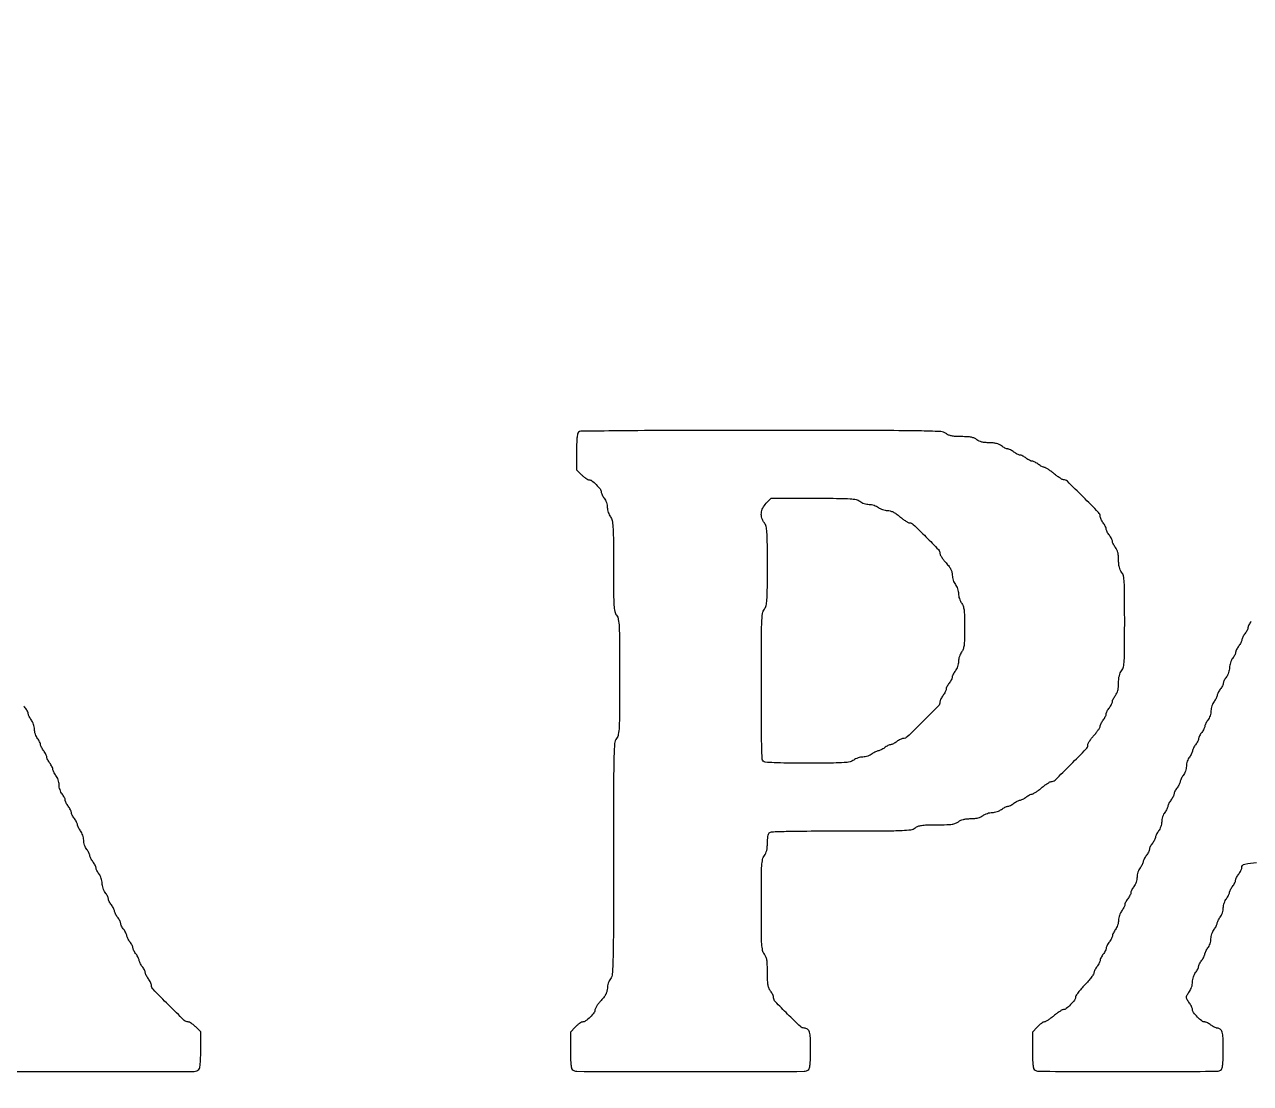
# Model space of a CAD drawing. Header units: millimetres. Extents: x 0 to 1000, y 0 to 588.
# Drawn here: x 208.9 to 347.3, y 0 to 119.5 of the extents above; entities that cross this region are included whole.
import ezdxf

# ---------------------------------------------------------------- set-up
doc = ezdxf.new("R2010")
doc.units = ezdxf.units.MM

msp = doc.modelspace()

# ---------------------------------------------------------------- linework, layer by layer
for points in [[(273.277, 483.9348, 0.000002), (273.2766, 337.614, 0.000002), (273.277, 191.2931, 0.198911)], [(677.9378, 384.1605, -0.000004), (677.9814, 359.4812, -0.000291)], [(401.9295, 304.5228, 0.000019), (401.9279, 261.1188, 0.000019), (401.9295, 217.7149, 0.198892)], [(347.3574, 52.1481, 0.025088), (347.2267, 51.9625, 0.024961), (347.1151, 51.7645, 0.025753), (347.0353, 51.582, 0.082945), (347.0098, 51.4526, -0.082945), (346.9841, 51.3231, -0.025753), (346.9044, 51.1408, -0.024961), (346.7927, 50.9428, -0.025088), (346.662, 50.7572, 0.025088), (346.5313, 50.5717, 0.024961), (346.4196, 50.3736, 0.025753), (346.3399, 50.1912, 0.082945), (346.3143, 50.0617, -0.082945), (346.2887, 49.9323, -0.025753), (346.209, 49.75, -0.024961), (346.0972, 49.5519, -0.025088), (345.9666, 49.3664, 0.025088), (345.8359, 49.1808, 0.024961), (345.7242, 48.9828, 0.025753), (345.6444, 48.8005, 0.082945), (345.6189, 48.671, -0.082945), (345.5933, 48.5416, -0.025753), (345.5136, 48.3591, -0.024961), (345.4019, 48.1611, -0.025088), (345.2712, 47.9755, 0.05391), (345.1403, 47.765, 0.031665), (345.0288, 47.4899, 0.031362), (344.9512, 47.1972, 0.045942), (344.9234, 46.9325, -0.045942), (344.8957, 46.6677, -0.031362), (344.8181, 46.375, -0.031665), (344.7066, 46.0999, -0.05391), (344.5758, 45.8893, 0.025088), (344.4451, 45.7038, 0.024961), (344.3334, 45.5058, 0.025753), (344.2536, 45.3234, 0.082945), (344.2281, 45.194, -0.082945), (344.2024, 45.0644, -0.025753), (344.1228, 44.8821, -0.024961), (344.011, 44.684, -0.025088), (343.8804, 44.4985, 0.025088), (343.7496, 44.313, 0.024961), (343.638, 44.1149, 0.025753), (343.5582, 43.9326, 0.082945), (343.5327, 43.8031, -0.082945), (343.5071, 43.6737, -0.025753), (343.4273, 43.4912, -0.024961), (343.3157, 43.2932, -0.025088), (343.1849, 43.1077, 0.05391), (343.0541, 42.8971, 0.031665), (342.9426, 42.622, 0.031362), (342.865, 42.3293, 0.045942), (342.8372, 42.0646, -0.045942), (342.8095, 41.7998, -0.031362), (342.7319, 41.5071, -0.031665), (342.6204, 41.232, -0.05391), (342.4896, 41.0215, 0.025088), (342.3588, 40.8359, 0.024961), (342.2472, 40.6379, 0.025753), (342.1674, 40.4555, 0.082945), (342.1419, 40.3261, -0.082945), (342.1162, 40.1966, -0.025753), (342.0366, 40.0142, -0.024961), (341.9248, 39.8162, -0.025088), (341.7941, 39.6306, 0.025088), (341.6634, 39.4451, 0.024961), (341.5517, 39.247, 0.025753), (341.472, 39.0647, 0.082945), (341.4464, 38.9353, -0.082945), (341.4209, 38.8058, -0.025753), (341.3411, 38.6234, -0.024961), (341.2295, 38.4253, -0.025088), (341.0987, 38.2398, 0.025088), (340.9681, 38.0542, 0.024961), (340.8564, 37.8562, 0.025753), (340.7766, 37.6739, 0.082945), (340.751, 37.5444, -0.082945), (340.7254, 37.415, -0.025753), (340.6457, 37.2325, -0.024961), (340.534, 37.0346, -0.025088), (340.4033, 36.8489, 0.05391), (340.2724, 36.6384, 0.031665), (340.1609, 36.3633, 0.031362), (340.0833, 36.0707, 0.045942), (340.0556, 35.8059, -0.045942), (340.0278, 35.5411, -0.031362), (339.9502, 35.2484, -0.031665), (339.8387, 34.9734, -0.05391), (339.7079, 34.7627, 0.025088), (339.5772, 34.5772, 0.024961), (339.4655, 34.3792, 0.025753), (339.3858, 34.1968, 0.082945), (339.3602, 34.0674, -0.082945), (339.3346, 33.9379, -0.025753), (339.2549, 33.7555, -0.024961), (339.1431, 33.5575, -0.025088), (339.0125, 33.3719, 0.025088), (338.8818, 33.1864, 0.024961), (338.7701, 32.9884, 0.025753), (338.6904, 32.806, 0.082945), (338.6648, 32.6765, -0.082945), (338.6392, 32.5471, -0.025753), (338.5595, 32.3646, -0.024961), (338.4478, 32.1667, -0.025088), (338.317, 31.9812, 0.025088), (338.1864, 31.7955, 0.024961), (338.0747, 31.5976, 0.025753), (337.995, 31.4152, 0.082945), (337.9694, 31.2857, -0.082945), (337.9438, 31.1562, -0.025753), (337.864, 30.9739, -0.024961), (337.7523, 30.7759, -0.025088), (337.6217, 30.5903, 0.05391), (337.4908, 30.3797, 0.031665), (337.3793, 30.1046, 0.031362), (337.3018, 29.812, 0.045942), (337.274, 29.5472, -0.045942), (337.2462, 29.2824, -0.031362), (337.1687, 28.9898, -0.031665), (337.0572, 28.7147, -0.05391), (336.9263, 28.504, 0.025088), (336.7956, 28.3185, 0.024961), (336.6838, 28.1206, 0.025753), (336.6042, 27.9381, 0.082945), (336.5785, 27.8087, -0.082945), (336.553, 27.6792, -0.025753), (336.4732, 27.4969, -0.024961), (336.3616, 27.2988, -0.025088), (336.2308, 27.1133, 0.025088), (336.1002, 26.9277, 0.024961), (335.9885, 26.7297, 0.025753), (335.9087, 26.5473, 0.082945), (335.8832, 26.4178, -0.082945), (335.8575, 26.2884, -0.025753), (335.7778, 26.106, -0.024961), (335.6661, 25.908, -0.025088), (335.5355, 25.7224, 0.025088), (335.4047, 25.5369, 0.024961), (335.2931, 25.3389, 0.025753), (335.2133, 25.1564, 0.082945), (335.1877, 25.027, -0.082945), (335.1621, 24.8975, -0.025753), (335.0824, 24.7152, -0.024961), (334.9707, 24.5171, -0.025088), (334.84, 24.3316, 0.05391), (334.7091, 24.1211, 0.031665), (334.5976, 23.8459, 0.031362), (334.5201, 23.5532, 0.045942), (334.4923, 23.2885, -0.045942), (334.4645, 23.0238, -0.031362), (334.387, 22.7311, -0.031665), (334.2755, 22.4559, -0.05391), (334.1446, 22.2454, 0.025088), (334.0139, 22.0599, 0.024961), (333.9023, 21.8618, 0.025753), (333.8225, 21.6794, 0.082945), (333.7969, 21.5499, -0.082945), (333.7713, 21.4205, -0.025753), (333.6916, 21.2381, -0.024961), (333.5799, 21.0401, -0.025088), (333.4492, 20.8546, 0.025088), (333.3185, 20.669, 0.024961), (333.2068, 20.471, 0.025753), (333.1271, 20.2887, 0.082945), (333.1015, 20.1592, -0.082945), (333.0759, 20.0296, -0.025753), (332.9962, 19.8473, -0.024961), (332.8845, 19.6493, -0.025088), (332.7538, 19.4637, 0.05391), (332.6229, 19.2532, 0.031665), (332.5114, 18.978, 0.031362), (332.4339, 18.6854, 0.045942), (332.4061, 18.4206, -0.045942), (332.3783, 18.1559, -0.031362), (332.3008, 17.8632, -0.031665), (332.1893, 17.5881, -0.05391), (332.0584, 17.3775, 0.025088), (331.9277, 17.192, 0.024961), (331.816, 16.9939, 0.025753), (331.7363, 16.8115, 0.082945), (331.7106, 16.682, -0.082945), (331.6851, 16.5526, -0.025753), (331.6053, 16.3703, -0.024961), (331.4937, 16.1722, -0.025088), (331.363, 15.9867, 0.025088), (331.2323, 15.8011, 0.024961), (331.1206, 15.6031, 0.025753), (331.0409, 15.4208, 0.082945), (331.0153, 15.2913, -0.082945), (330.9896, 15.1619, -0.025753), (330.9099, 14.9794, -0.024961), (330.7982, 14.7814, -0.025088), (330.6676, 14.5958, 0.025088), (330.5368, 14.4103, 0.024961), (330.4252, 14.2123, 0.025753), (330.3454, 14.0299, 0.082945), (330.3199, 13.9005, -0.082945), (330.2943, 13.771, -0.025753), (330.2146, 13.5886, -0.024961), (330.1029, 13.3905, -0.025088), (329.9721, 13.205, 0.027495), (329.8418, 13.018, 0.026503), (329.7309, 12.8156, 0.027492), (329.6527, 12.6269, 0.081221), (329.6283, 12.4893, -0.147826), (329.5766, 12.3265, -0.012888), (329.3192, 11.9708, -0.016049), (328.9812, 11.5566, -0.011783), (328.5814, 11.1188, 0.012915), (328.1818, 10.6794, 0.01735), (327.8447, 10.2601, 0.01453), (327.5906, 9.8993, 0.147176), (327.5382, 9.7254, -0.165425), (327.4259, 9.3952, -0.029498), (326.9925, 8.8958, -0.029263), (326.504, 8.4511, -0.171671), (326.182, 8.3371, 0.128632), (326.0414, 8.3004, 0.015333), (325.7635, 8.1329, 0.017479), (325.4404, 7.9081, 0.013524), (325.1042, 7.6418, -0.013465), (324.7682, 7.3755, -0.017421), (324.4454, 7.1506, -0.015253), (324.1678, 6.983, -0.128831), (324.0276, 6.9464, 0.131497), (323.8987, 6.9119, 0.02446), (323.6907, 6.7779, 0.024708), (323.4568, 6.5925, 0.020353), (323.226, 6.373), (322.6703, 5.7997), (322.6703, 3.8001, 0.00693), (322.6827, 2.91, 0.01662), (322.7229, 2.2513, 0.017308), (322.7845, 1.7757, 0.156761), (322.879, 1.5917, 0.198563), (323.4073, 1.3725, 0.000336), (333.4492, 1.3657, 0.000336), (343.4912, 1.3725, 0.198563), (344.0195, 1.5917, 0.157061), (344.1141, 1.7762, 0.017194), (344.1756, 2.255, 0.016522), (344.2158, 2.9184, 0.006849), (344.2281, 3.817, 0.009023), (344.2041, 5.1451, 0.059693), (344.1016, 5.7996, 0.151633), (343.8899, 6.1258, 0.171638), (343.5414, 6.2548, -0.083283), (343.4084, 6.2791, -0.026897), (343.2234, 6.3574, -0.025977), (343.0234, 6.4683, -0.026417), (342.8372, 6.5986, 0.026581), (342.651, 6.729, 0.026059), (342.4506, 6.8399, 0.026991), (342.265, 6.9182, 0.082963), (342.1314, 6.9424, -0.164225), (341.7946, 7.0615, -0.031063), (341.301, 7.501, -0.031004), (340.8656, 7.9981, -0.165812), (340.751, 8.3343, 0.080238), (340.7272, 8.4814, 0.029024), (340.6489, 8.6786, 0.027895), (340.5363, 8.8885, 0.029668), (340.4033, 9.08, -0.020589), (340.2703, 9.2644, -0.022921), (340.1578, 9.4527, -0.023045), (340.0773, 9.6205, -0.10042), (340.0556, 9.728, -0.10042), (340.0773, 9.8354, -0.023045), (340.1578, 10.0033, -0.022921), (340.2703, 10.1916, -0.020589), (340.4033, 10.376, 0.052963), (340.5406, 10.5946, 0.034402), (340.653, 10.8712, 0.033853), (340.7286, 11.1676, 0.043978), (340.7549, 11.4465, -0.043892), (340.7808, 11.7226, -0.032811), (340.8557, 12.019, -0.033356), (340.9659, 12.2954, -0.054459), (341.0987, 12.5096, 0.025088), (341.2295, 12.6952, 0.024961), (341.3411, 12.8932, 0.025753), (341.4209, 13.0755, 0.082945), (341.4464, 13.205, -0.082945), (341.472, 13.3345, -0.025753), (341.5517, 13.5169, -0.024961), (341.6634, 13.7149, -0.025088), (341.7941, 13.9005, 0.025088), (341.9248, 14.086, 0.024961), (342.0366, 14.2841, 0.025753), (342.1162, 14.4664, 0.082945), (342.1419, 14.5958, -0.082945), (342.1674, 14.7253, -0.025753), (342.2472, 14.9077, -0.024961), (342.3588, 15.1057, -0.025088), (342.4896, 15.2913, 0.05391), (342.6204, 15.5019, 0.031665), (342.7319, 15.777, 0.031362), (342.8095, 16.0696, 0.045942), (342.8372, 16.3344, -0.045942), (342.865, 16.5992, -0.031362), (342.9426, 16.8918, -0.031665), (343.0541, 17.167, -0.05391), (343.1849, 17.3775, 0.025088), (343.3157, 17.5631, 0.024961), (343.4273, 17.7611, 0.025753), (343.5071, 17.9434, 0.082945), (343.5327, 18.0729, -0.082945), (343.5582, 18.2023, -0.025753), (343.638, 18.3848, -0.024961), (343.7496, 18.5828, -0.025088), (343.8804, 18.7684, 0.05391), (344.0112, 18.9789, 0.031665), (344.1228, 19.254, 0.031362), (344.2003, 19.5467, 0.045942), (344.2281, 19.8114, -0.045942), (344.2558, 20.0762, -0.031362), (344.3334, 20.3689, -0.031665), (344.4449, 20.644, -0.05391), (344.5758, 20.8546, 0.025088), (344.7065, 21.0401, 0.024961), (344.8181, 21.2381, 0.025753), (344.8979, 21.4205, 0.082945), (344.9234, 21.5499, -0.082945), (344.9491, 21.6794, -0.025753), (345.0288, 21.8618, -0.024961), (345.1405, 22.0599, -0.025088), (345.2712, 22.2454, 0.025088), (345.4019, 22.4309, 0.024961), (345.5136, 22.629, 0.025753), (345.5933, 22.8113, 0.082945), (345.6189, 22.9408, -0.082945), (345.6444, 23.0702, -0.025753), (345.7242, 23.2527, -0.024961), (345.8359, 23.4506, -0.025088), (345.9666, 23.6362, 0.026417), (346.097, 23.8224, 0.025977), (346.2078, 24.0223, 0.026897), (346.2862, 24.2073, 0.083283), (346.3104, 24.3403, -0.34823), (346.6584, 24.7667, -0.041061), (347.9577, 24.9418, -0.01235)], [(200.3259, 1.37, 0.000181), (214.1863, 1.3651, 0.000181), (228.0468, 1.37, 0.198725), (228.5814, 1.5917, 0.157073), (228.676, 1.7762, 0.017189), (228.7375, 2.2551, 0.016518), (228.7777, 2.9187, 0.006845), (228.79, 3.8177), (228.79, 5.835), (228.2167, 6.3906, 0.022302), (227.9767, 6.6034, 0.025791), (227.7296, 6.7831, 0.026139), (227.5079, 6.9117, 0.118781), (227.3638, 6.9464, -0.194667), (226.9287, 7.1224, -0.003699), (225.1528, 8.8668, -0.003731), (223.4042, 10.6363, -0.192153), (223.2228, 11.0745, 0.07721), (223.198, 11.2217, 0.028559), (223.1202, 11.4177, 0.027489), (223.0094, 11.6254, 0.029701), (222.8789, 11.8142, -0.025088), (222.7483, 11.9998, -0.024961), (222.6366, 12.1977, -0.025753), (222.5569, 12.3802, -0.082945), (222.5313, 12.5096, 0.082945), (222.5056, 12.6391, 0.025753), (222.4259, 12.8214, 0.024961), (222.3142, 13.0195, 0.025088), (222.1836, 13.205, -0.025088), (222.0528, 13.3905, -0.024961), (221.9412, 13.5886, -0.025753), (221.8614, 13.771, -0.082945), (221.8359, 13.9005, 0.082945), (221.8103, 14.0299, 0.025753), (221.7306, 14.2123, 0.024961), (221.6188, 14.4103, 0.025088), (221.4881, 14.5958, -0.025088), (221.3575, 14.7814, -0.024961), (221.2457, 14.9794, -0.025753), (221.1661, 15.1619, -0.082945), (221.1404, 15.2913, 0.082945), (221.1149, 15.4208, 0.025753), (221.0351, 15.6031, 0.024961), (220.9234, 15.8011, 0.025088), (220.7927, 15.9867, -0.025088), (220.662, 16.1722, -0.024961), (220.5504, 16.3703, -0.025753), (220.4706, 16.5526, -0.082945), (220.4451, 16.682, 0.082945), (220.4194, 16.8115, 0.025753), (220.3397, 16.9939, 0.024961), (220.228, 17.192, 0.025088), (220.0974, 17.3775, -0.025088), (219.9666, 17.5631, -0.024961), (219.8549, 17.7611, -0.025753), (219.7752, 17.9434, -0.082945), (219.7496, 18.0729, 0.082945), (219.7241, 18.2023, 0.025753), (219.6443, 18.3848, 0.024961), (219.5326, 18.5828, 0.025088), (219.4019, 18.7684, -0.025088), (219.2713, 18.9539, -0.024961), (219.1595, 19.1519, -0.025753), (219.0797, 19.3343, -0.082945), (219.0542, 19.4637, 0.082945), (219.0286, 19.5932, 0.025753), (218.9489, 19.7756, 0.024961), (218.8372, 19.9736, 0.025088), (218.7065, 20.1592, -0.025088), (218.5758, 20.3447, -0.024961), (218.4642, 20.5427, -0.025753), (218.3844, 20.7251, -0.082945), (218.3587, 20.8546, 0.082945), (218.3332, 20.984, 0.025753), (218.2534, 21.1664, 0.024961), (218.1418, 21.3644, 0.025088), (218.0111, 21.5499, -0.05391), (217.8802, 21.7606, -0.031665), (217.7687, 22.0356, -0.031362), (217.6912, 22.3283, -0.045942), (217.6634, 22.5931, 0.045942), (217.6356, 22.8579, 0.031362), (217.5581, 23.1504, 0.031665), (217.4465, 23.4256, 0.05391), (217.3157, 23.6362, -0.025088), (217.185, 23.8218, -0.024961), (217.0733, 24.0197, -0.025753), (216.9935, 24.2021, -0.082945), (216.968, 24.3316, 0.082945), (216.9424, 24.4611, 0.025753), (216.8627, 24.6435, 0.024961), (216.751, 24.8414, 0.025088), (216.6202, 25.027, -0.025088), (216.4896, 25.2126, -0.024961), (216.3779, 25.4105, -0.025753), (216.2982, 25.593, -0.082945), (216.2725, 25.7224, 0.082945), (216.247, 25.8519, 0.025753), (216.1672, 26.0342, 0.024961), (216.0556, 26.2323, 0.025088), (215.9249, 26.4178, -0.05391), (215.794, 26.6285, -0.031665), (215.6825, 26.9035, -0.031362), (215.6049, 27.1962, -0.045942), (215.5772, 27.461, 0.045942), (215.5494, 27.7258, 0.031362), (215.4719, 28.0183, 0.031665), (215.3603, 28.2935, 0.05391), (215.2295, 28.504, -0.025088), (215.0988, 28.6897, -0.024961), (214.987, 28.8876, -0.025753), (214.9073, 29.07, -0.082945), (214.8817, 29.1995, 0.082945), (214.8562, 29.3289, 0.025753), (214.7764, 29.5113, 0.024961), (214.6648, 29.7093, 0.025088), (214.534, 29.8949, -0.025088), (214.4034, 30.0804, -0.024961), (214.2917, 30.2784, -0.025753), (214.212, 30.4609, -0.082945), (214.1863, 30.5903, 0.082945), (214.1607, 30.7198, 0.025753), (214.081, 30.9021, 0.024961), (213.9693, 31.1002, 0.025088), (213.8387, 31.2857, -0.025088), (213.7079, 31.4712, -0.024961), (213.5963, 31.6693, -0.025753), (213.5165, 31.8517, -0.082945), (213.491, 31.9812, 0.082945), (213.4653, 32.1106, 0.025753), (213.3857, 32.293, 0.024961), (213.2739, 32.491, 0.025088), (213.1432, 32.6765, -0.05391), (213.0123, 32.8871, -0.031665), (212.9008, 33.1622, -0.031362), (212.8233, 33.4549, -0.045942), (212.7955, 33.7197, 0.045942), (212.7677, 33.9844, 0.031362), (212.6902, 34.277, 0.031665), (212.5787, 34.5522, 0.05391), (212.4478, 34.7627, -0.025088), (212.3171, 34.9483, -0.024961), (212.2055, 35.1463, -0.025753), (212.1257, 35.3287, -0.082945), (212.1001, 35.4582, 0.082945), (212.0745, 35.5877, 0.025753), (211.9948, 35.77, 0.024961), (211.8831, 35.968, 0.025088), (211.7525, 36.1536, -0.025088), (211.6217, 36.3391, -0.024961), (211.51, 36.5371, -0.025753), (211.4303, 36.7195, -0.082945), (211.4047, 36.8489, 0.082945), (211.3791, 36.9785, 0.025753), (211.2993, 37.1608, 0.024961), (211.1877, 37.3589, 0.025088), (211.057, 37.5444, -0.025088), (210.9263, 37.73, -0.024961), (210.8146, 37.928, -0.025753), (210.7348, 38.1103, -0.082945), (210.7093, 38.2398, 0.082945), (210.6837, 38.3692, 0.025753), (210.604, 38.5517, 0.024961), (210.4922, 38.7497, 0.025088), (210.3616, 38.9353, -0.05391), (210.2308, 39.1458, -0.031665), (210.1192, 39.4209, -0.031362), (210.0417, 39.7136, -0.045942), (210.0138, 39.9783, 0.045942), (209.9861, 40.2431, 0.031362), (209.9085, 40.5358, 0.031665), (209.797, 40.8109, 0.05391), (209.6661, 41.0215, -0.025088), (209.5355, 41.207, -0.024961), (209.4238, 41.405, -0.025753), (209.3441, 41.5874, -0.082945), (209.3185, 41.7168, 0.082945), (209.2929, 41.8463, 0.025753), (209.2131, 42.0287, 0.024961), (209.1014, 42.2268, 0.025088), (208.9708, 42.4123, -0.025088), (208.84, 42.5978, -0.024961)]]:
    msp.add_lwpolyline(points, format="xyb")
for points in [[(271.4186, 73.4971, 0.157073), (271.3239, 73.3126, 0.017189), (271.2624, 72.8337, 0.016518), (271.2222, 72.1701, 0.006845), (271.21, 71.2711), (271.21, 69.2537), (271.7832, 68.6981, 0.02102), (272.0221, 68.4854, 0.024815), (272.2654, 68.3056, 0.024828), (272.4825, 68.1765, 0.122401), (272.6195, 68.1424, -0.168404), (272.9433, 68.0303, -0.028794), (273.4381, 67.5919, -0.028874), (273.8794, 67.0993, -0.16631), (273.9955, 66.7745, 0.08078), (274.0199, 66.6358, 0.027615), (274.0981, 66.4465, 0.026614), (274.2089, 66.2435, 0.027729), (274.3393, 66.0562, -0.05391), (274.4702, 65.8457, -0.031665), (274.5817, 65.5705, -0.031362), (274.6592, 65.2779, -0.045942), (274.687, 65.0131, 0.045942), (274.7148, 64.7484, 0.031362), (274.7923, 64.4557, 0.031665), (274.9038, 64.1806, 0.05391), (275.0347, 63.97, -0.115391), (275.2313, 63.546, -0.035477), (275.3257, 62.8424, -0.013951), (275.3696, 61.5703, -0.001278), (275.3825, 58.4067, 0.001278), (275.3953, 55.2431, 0.013951), (275.4392, 53.9711, 0.035477), (275.5336, 53.2675, 0.115391), (275.7302, 52.8434, -0.125673), (275.9311, 52.3858, -0.028728), (276.0214, 51.5385, -0.011289), (276.0626, 49.9754, -0.000924), (276.0702, 45.8893, -0.000924), (276.0626, 41.8032, -0.011289), (276.0214, 40.2402, -0.028728), (275.9311, 39.3928, -0.125673), (275.7302, 38.9353, 0.148693), (275.5143, 38.3763, 0.01193), (275.4352, 36.7802, 0.005867), (275.3941, 33.8221, 0.000395), (275.3825, 25.3748, -0.000395), (275.3708, 16.9273, -0.005867), (275.3297, 13.9694, -0.01193), (275.2506, 12.3731, -0.148693), (275.0347, 11.8142, 0.054426), (274.9034, 11.6024, 0.032479), (274.7929, 11.3268, 0.032094), (274.7171, 11.0328, 0.045488), (274.6909, 10.7642, -0.054812), (274.6515, 10.4257, -0.060718), (274.5397, 10.1161, -0.047595), (274.332, 9.7869, -0.019363), (273.9916, 9.3803, 0.01731), (273.7254, 9.0648, 0.021323), (273.5005, 8.7522, 0.020308), (273.3364, 8.4788, 0.125612), (273.2962, 8.3213, -0.168332), (273.1808, 7.9883, -0.030927), (272.7409, 7.4957, -0.031032), (272.2433, 7.061, -0.165477), (271.9065, 6.9464, 0.123435), (271.7629, 6.9104, 0.027433), (271.545, 6.7779, 0.026901), (271.3035, 6.5925, 0.023123), (271.0703, 6.373), (270.5146, 5.7997), (270.5146, 3.8001, 0.00693), (270.5269, 2.91, 0.01662), (270.5672, 2.2513, 0.017308), (270.6287, 1.7757, 0.156761), (270.7232, 1.5917, 0.198694), (271.2564, 1.3705, 0.00021), (284.0751, 1.3652, 0.00021), (296.8937, 1.3705, 0.198694), (297.427, 1.5917, 0.157061), (297.5216, 1.7762, 0.017194), (297.5831, 2.255, 0.016522), (297.6233, 2.9184, 0.006849), (297.6356, 3.817, 0.009028), (297.6113, 5.1587, 0.062103), (297.5063, 5.8086, 0.159712), (297.2874, 6.1281, 0.164741), (296.9246, 6.2509, -0.191853), (296.4902, 6.424, -0.005638), (295.0479, 7.8211, -0.005655), (293.6377, 9.2502, -0.190954), (293.4592, 9.6843, 0.077302), (293.4344, 9.8311, 0.028536), (293.3567, 10.0269, 0.027467), (293.2458, 10.2346, 0.029648), (293.1154, 10.4234, -0.069872), (292.9411, 10.725, -0.05496), (292.8384, 11.0887, -0.032567), (292.7854, 11.617, -0.007562), (292.7677, 12.5096, 0.007562), (292.7501, 13.4023, 0.032567), (292.697, 13.9306, 0.05496), (292.5944, 14.2943, 0.069872), (292.42, 14.5958, -0.115452), (292.2236, 15.0198, -0.035763), (292.13, 15.7212, -0.013989), (292.088, 16.9905, -0.00127), (292.08, 20.1592, -0.00127), (292.088, 23.3278, -0.013989), (292.13, 24.597, -0.035763), (292.2236, 25.2985, -0.115452), (292.42, 25.7224, 0.057886), (292.5763, 25.9785, 0.047937), (292.6819, 26.2801, 0.03906), (292.7429, 26.6515, 0.020189), (292.7638, 27.1219, -0.019799), (292.7806, 27.5067, -0.02399), (292.8278, 27.8646, -0.023616), (292.8951, 28.1567, -0.128658), (292.9763, 28.2954, -0.189165), (293.2312, 28.4067, -0.002859), (294.8775, 28.4592, -0.005157), (297.2271, 28.4963, -0.001256), (301.104, 28.508, 0.000723), (306.1118, 28.5176, 0.009439), (307.9714, 28.559, 0.023241), (308.9714, 28.6468, 0.133208), (309.4575, 28.8518, -0.076002), (309.7761, 29.0308, -0.054674), (310.1719, 29.1324, -0.029102), (310.7765, 29.1831, -0.005414), (311.8915, 29.1995, 0.005414), (313.0065, 29.2158, 0.029102), (313.6111, 29.2666, 0.054674), (314.0069, 29.3681, 0.076002), (314.3254, 29.5472, -0.057976), (314.5801, 29.7026, -0.046828), (314.8826, 29.8091, -0.038533), (315.253, 29.8719, -0.020712), (315.7163, 29.8949, 0.020712), (316.1794, 29.9178, 0.038533), (316.55, 29.9806, 0.046828), (316.8523, 30.0871, 0.057976), (317.1071, 30.2426, -0.05391), (317.3176, 30.3735, -0.031665), (317.5928, 30.485, -0.031362), (317.8855, 30.5626, -0.045942), (318.1501, 30.5903, 0.045942), (318.4149, 30.6181, 0.031362), (318.7076, 30.6956, 0.031665), (318.9828, 30.8072, 0.05391), (319.1933, 30.938, -0.025088), (319.3788, 31.0686, -0.024961), (319.5769, 31.1804, -0.025753), (319.7592, 31.2602, -0.082945), (319.8887, 31.2857, 0.082945), (320.0181, 31.3113, 0.025753), (320.2006, 31.391, 0.024961), (320.3986, 31.5027, 0.025088), (320.5841, 31.6334, -0.025088), (320.7697, 31.7641, -0.024961), (320.9677, 31.8758, -0.025753), (321.15, 31.9555, -0.082945), (321.2795, 31.9812, 0.082945), (321.409, 32.0067, 0.025753), (321.5914, 32.0865, 0.024961), (321.7893, 32.1981, 0.025088), (321.975, 32.3288, -0.023325), (322.1587, 32.4593, -0.024292), (322.3514, 32.57, -0.024901), (322.5265, 32.649, -0.089602), (322.6462, 32.6727, 0.127395), (322.7819, 32.7102, 0.014214), (323.0573, 32.8797, 0.016549), (323.3781, 33.1054, 0.012705), (323.7135, 33.3719, -0.014413), (324.0508, 33.6382, -0.018326), (324.3776, 33.863, -0.016507), (324.6596, 34.0296, -0.125674), (324.8078, 34.0674, 0.195579), (325.2376, 34.2422, 0.003628), (327.009, 35.9939, 0.003639), (328.7543, 37.7706, 0.194698), (328.9291, 38.2025, -0.121806), (328.9703, 38.3692, -0.021763), (329.1333, 38.6486, -0.022375), (329.3582, 38.9658, -0.018554), (329.6244, 39.2829, 0.01572), (329.891, 39.5968, 0.019759), (330.1167, 39.9043, 0.018266), (330.2834, 40.1717, 0.127223), (330.3237, 40.319, -0.083599), (330.348, 40.4514, -0.026804), (330.4263, 40.6359, -0.025895), (330.5372, 40.8354, -0.026255), (330.6676, 41.0215, 0.025088), (330.7982, 41.207, 0.024961), (330.9099, 41.405, 0.025753), (330.9896, 41.5874, 0.082945), (331.0153, 41.7168, -0.082945), (331.0409, 41.8463, -0.025753), (331.1206, 42.0287, -0.024961), (331.2323, 42.2268, -0.025088), (331.363, 42.4123, 0.025088), (331.4937, 42.5978, 0.024961), (331.6053, 42.7959, 0.025753), (331.6851, 42.9782, 0.082945), (331.7106, 43.1077, -0.082945), (331.7363, 43.2371, -0.025753), (331.816, 43.4196, -0.024961), (331.9277, 43.6176, -0.025088), (332.0584, 43.8031, 0.057976), (332.2138, 44.0578, 0.046828), (332.3203, 44.3602, 0.038533), (332.3831, 44.7307, 0.020712), (332.4061, 45.194, -0.020712), (332.4291, 45.6571, -0.038533), (332.4919, 46.0277, -0.046828), (332.5984, 46.3301, -0.057976), (332.7538, 46.5847, 0.115452), (332.9502, 47.0087, 0.035763), (333.0438, 47.7101, 0.013989), (333.0857, 48.9794, 0.00127), (333.0938, 52.1481, 0.00127), (333.0857, 55.3166, 0.013989), (333.0438, 56.5859, 0.035763), (332.9502, 57.2874, 0.115452), (332.7538, 57.7113, -0.057976), (332.5984, 57.9659, -0.046828), (332.4919, 58.2684, -0.038533), (332.4291, 58.6389, -0.020712), (332.4061, 59.1021, 0.020712), (332.3831, 59.5653, 0.038533), (332.3203, 59.9358, 0.046828), (332.2138, 60.2382, 0.057976), (332.0584, 60.493, -0.025088), (331.9277, 60.6785, -0.024961), (331.816, 60.8766, -0.025753), (331.7363, 61.0589, -0.082945), (331.7106, 61.1883, 0.082945), (331.6851, 61.3178, 0.025753), (331.6053, 61.5002, 0.024961), (331.4937, 61.6982, 0.025088), (331.363, 61.8837, -0.025088), (331.2323, 62.0694, -0.024961), (331.1206, 62.2673, -0.025753), (331.0409, 62.4497, -0.082945), (331.0153, 62.5792, 0.082945), (330.9896, 62.7086, 0.025753), (330.9099, 62.891, 0.024961), (330.7982, 63.089, 0.025088), (330.6676, 63.2745, -0.029701), (330.5372, 63.4634, -0.027489), (330.4263, 63.6712, -0.028559), (330.3485, 63.8672, -0.07721), (330.3237, 64.0143, 0.191849), (330.1466, 64.443, 0.003545), (328.3976, 66.2184, 0.003502), (326.6221, 67.9705, 0.195369), (326.1986, 68.1424, -0.125674), (326.0504, 68.1803, -0.016507), (325.7684, 68.3468, -0.018326), (325.4417, 68.5716, -0.014413), (325.1042, 68.8379, 0.012705), (324.7689, 69.1045, 0.016549), (324.4482, 69.3301, 0.014214), (324.1727, 69.4996, 0.127395), (324.037, 69.5371, -0.089602), (323.9173, 69.5608, -0.024901), (323.7422, 69.6398, -0.024292), (323.5495, 69.7505, -0.023325), (323.3657, 69.881, 0.025088), (323.1802, 70.0117, 0.024961), (322.9822, 70.1233, 0.025753), (322.7998, 70.2031, 0.082945), (322.6703, 70.2286, -0.082945), (322.5409, 70.2543, -0.025753), (322.3584, 70.3341, -0.024961), (322.1605, 70.4457, -0.025088), (321.975, 70.5764, 0.025088), (321.7893, 70.7071, 0.024961), (321.5914, 70.8188, 0.025753), (321.409, 70.8985, 0.082945), (321.2795, 70.9241, -0.082945), (321.15, 70.9496, -0.025753), (320.9677, 71.0294, -0.024961), (320.7697, 71.1412, -0.025088), (320.5841, 71.2718, 0.025088), (320.3986, 71.4025, 0.024961), (320.2006, 71.5142, 0.025753), (320.0181, 71.5939, 0.082945), (319.8887, 71.6195, -0.082945), (319.7592, 71.6451, -0.025753), (319.5769, 71.7248, -0.024961), (319.3788, 71.8365, -0.025088), (319.1933, 71.9673, 0.057976), (318.9387, 72.1227, 0.046828), (318.6362, 72.2292, 0.038533), (318.2657, 72.292, 0.020712), (317.8025, 72.3149, -0.020712), (317.3393, 72.3379, -0.038533), (316.9688, 72.4007, -0.046828), (316.6664, 72.5072, -0.057976), (316.4116, 72.6626, 0.063663), (316.1302, 72.8301, 0.053074), (315.7979, 72.9342, 0.036266), (315.3475, 72.9907, 0.011617), (314.6731, 73.0103, -0.011617), (313.9987, 73.03, -0.036266), (313.5484, 73.0866, -0.053074), (313.216, 73.1906, -0.063663), (312.9346, 73.358, 0.15719), (312.3214, 73.5833, 0.005917), (309.8449, 73.6534, 0.003832), (305.3489, 73.693, 0.000239), (292.0636, 73.7018, 0.000448), (281.8362, 73.6947, 0.002078), (275.9257, 73.6606, 0.00052), (271.6966, 73.6142, 0.195796)], [(303.1988, 65.7085, 0.05391), (303.4095, 65.5777, 0.031665), (303.6845, 65.4662, 0.031362), (303.9772, 65.3886, 0.045942), (304.242, 65.3609, -0.045942), (304.5068, 65.3331, -0.031362), (304.7993, 65.2555, -0.031665), (305.0745, 65.144, -0.05391), (305.2851, 65.0131, 0.052652), (305.494, 64.8825, 0.031999), (305.7637, 64.7719, 0.031816), (306.0485, 64.6955, 0.047937), (306.304, 64.6692, -0.061917), (306.6232, 64.6275, -0.051304), (306.9445, 64.5078, -0.04045), (307.2981, 64.2959, -0.019085), (307.719, 63.97, 0.014263), (308.0561, 63.7037, 0.018185), (308.3822, 63.4789, 0.016311), (308.6636, 63.3123, 0.126169), (308.8106, 63.2745, -0.193922), (309.2278, 63.1064, -0.005227), (310.6646, 61.6946, -0.005242), (312.0712, 60.2533, -0.193031), (312.2392, 59.8344, 0.121906), (312.2804, 59.6677, 0.021725), (312.4434, 59.3886, 0.022348), (312.6684, 59.0715, 0.018521), (312.9346, 58.7545, -0.019363), (313.2749, 58.3477, -0.047595), (313.4827, 58.0186, -0.060718), (313.5945, 57.709, -0.054812), (313.6339, 57.3706, 0.045488), (313.6601, 57.1018, 0.032094), (313.7358, 56.8079, 0.032479), (313.8464, 56.5324, 0.054426), (313.9777, 56.3205, -0.05391), (314.1086, 56.1099, -0.031665), (314.2201, 55.8348, -0.031362), (314.2977, 55.5421, -0.045942), (314.3254, 55.2774, 0.045942), (314.3532, 55.0126, 0.031362), (314.4307, 54.7199, 0.031665), (314.5423, 54.4448, 0.05391), (314.6731, 54.2343, -0.081726), (314.8557, 53.9007, -0.054053), (314.9553, 53.4745, -0.026322), (315.0021, 52.7968, -0.004088), (315.0131, 51.4526, -0.004088), (315.0021, 50.1083, -0.026322), (314.9553, 49.4308, -0.054053), (314.8557, 49.0045, -0.081726), (314.6731, 48.671, 0.05391), (314.5423, 48.4604, 0.031665), (314.4307, 48.1852, 0.031362), (314.3532, 47.8927, 0.045942), (314.3254, 47.6279, -0.045942), (314.2977, 47.3631, -0.031362), (314.2201, 47.0704, -0.031665), (314.1086, 46.7953, -0.05391), (313.9777, 46.5847, 0.025088), (313.847, 46.3992, 0.024961), (313.7354, 46.2011, 0.025753), (313.6556, 46.0188, 0.082945), (313.6301, 45.8893, -0.082945), (313.6044, 45.7599, -0.025753), (313.5247, 45.5774, -0.024961), (313.413, 45.3795, -0.025088), (313.2823, 45.194, 0.025088), (313.1516, 45.0083, 0.024961), (313.0399, 44.8104, 0.025753), (312.9602, 44.628, 0.082945), (312.9346, 44.4985, -0.082945), (312.9091, 44.369, -0.025753), (312.8293, 44.1867, -0.024961), (312.7175, 43.9887, -0.025088), (312.5869, 43.8031, 0.029701), (312.4565, 43.6143, 0.027489), (312.3456, 43.4065, 0.028559), (312.2678, 43.2105, 0.07721), (312.2431, 43.0633, -0.192237), (312.0605, 42.6225, -0.003783), (310.312, 40.8547, -0.0038), (308.5373, 39.1141, -0.190942), (308.0938, 38.9314, 0.080054), (307.9535, 38.9068, 0.027814), (307.7628, 38.8288, 0.026795), (307.5589, 38.7179, 0.02812), (307.3713, 38.5876, -0.025088), (307.1858, 38.4568, -0.024961), (306.9878, 38.3451, -0.025753), (306.8053, 38.2654, -0.082945), (306.6759, 38.2398, 0.082945), (306.5464, 38.2142, 0.025753), (306.3641, 38.1345, 0.024961), (306.166, 38.0228, 0.025088), (305.9805, 37.8921, -0.025088), (305.795, 37.7615, -0.024961), (305.5969, 37.6497, -0.025753), (305.4146, 37.5699, -0.082945), (305.2851, 37.5444, 0.082945), (305.1557, 37.5188, 0.025753), (304.9732, 37.4391, 0.024961), (304.7752, 37.3274, 0.025088), (304.5897, 37.1967, -0.05391), (304.3791, 37.0659, -0.031665), (304.104, 36.9544, -0.031362), (303.8113, 36.8768, -0.045942), (303.5466, 36.8489, 0.045942), (303.2818, 36.8212, 0.031362), (302.9891, 36.7436, 0.031665), (302.714, 36.6321, 0.05391), (302.5035, 36.5013, -0.112401), (302.0886, 36.306, -0.037606), (301.4209, 36.2114, -0.01483), (300.2219, 36.1681, -0.001399), (297.2791, 36.1574, -0.00224), (294.9813, 36.1659, -0.008198), (293.5254, 36.2016, -0.006386), (292.5151, 36.256, -0.181688), (292.2809, 36.3622, -0.189866), (292.1693, 36.6189, -0.002678), (292.1188, 38.3327, -0.004963), (292.084, 40.7793, -0.001192), (292.0762, 44.8375, -0.000686), (292.0858, 50.0751, -0.009072), (292.127, 52.008, -0.022112), (292.2142, 53.0464, -0.134775), (292.42, 53.5389, 0.108975), (292.6139, 53.9435, 0.039993), (292.7089, 54.5739, 0.015879), (292.7516, 55.6962, 0.001554), (292.76, 58.4067, 0.001554), (292.7516, 61.1172, 0.015879), (292.7089, 62.2394, 0.039993), (292.6139, 62.8699, 0.108975), (292.42, 63.2745, -0.089373), (292.1399, 63.8054, -0.100624), (292.0785, 64.3784, -0.095799), (292.2464, 64.9518, -0.073596), (292.628, 65.4829), (293.1836, 66.0562), (297.974, 66.0524, -0.001399), (300.917, 66.0417, -0.014828), (302.1163, 65.9984, -0.037602), (302.7841, 65.9038, -0.112408)]]:
    msp.add_lwpolyline(points, format="xyb", close=True)

doc.saveas('drawing.dxf')
